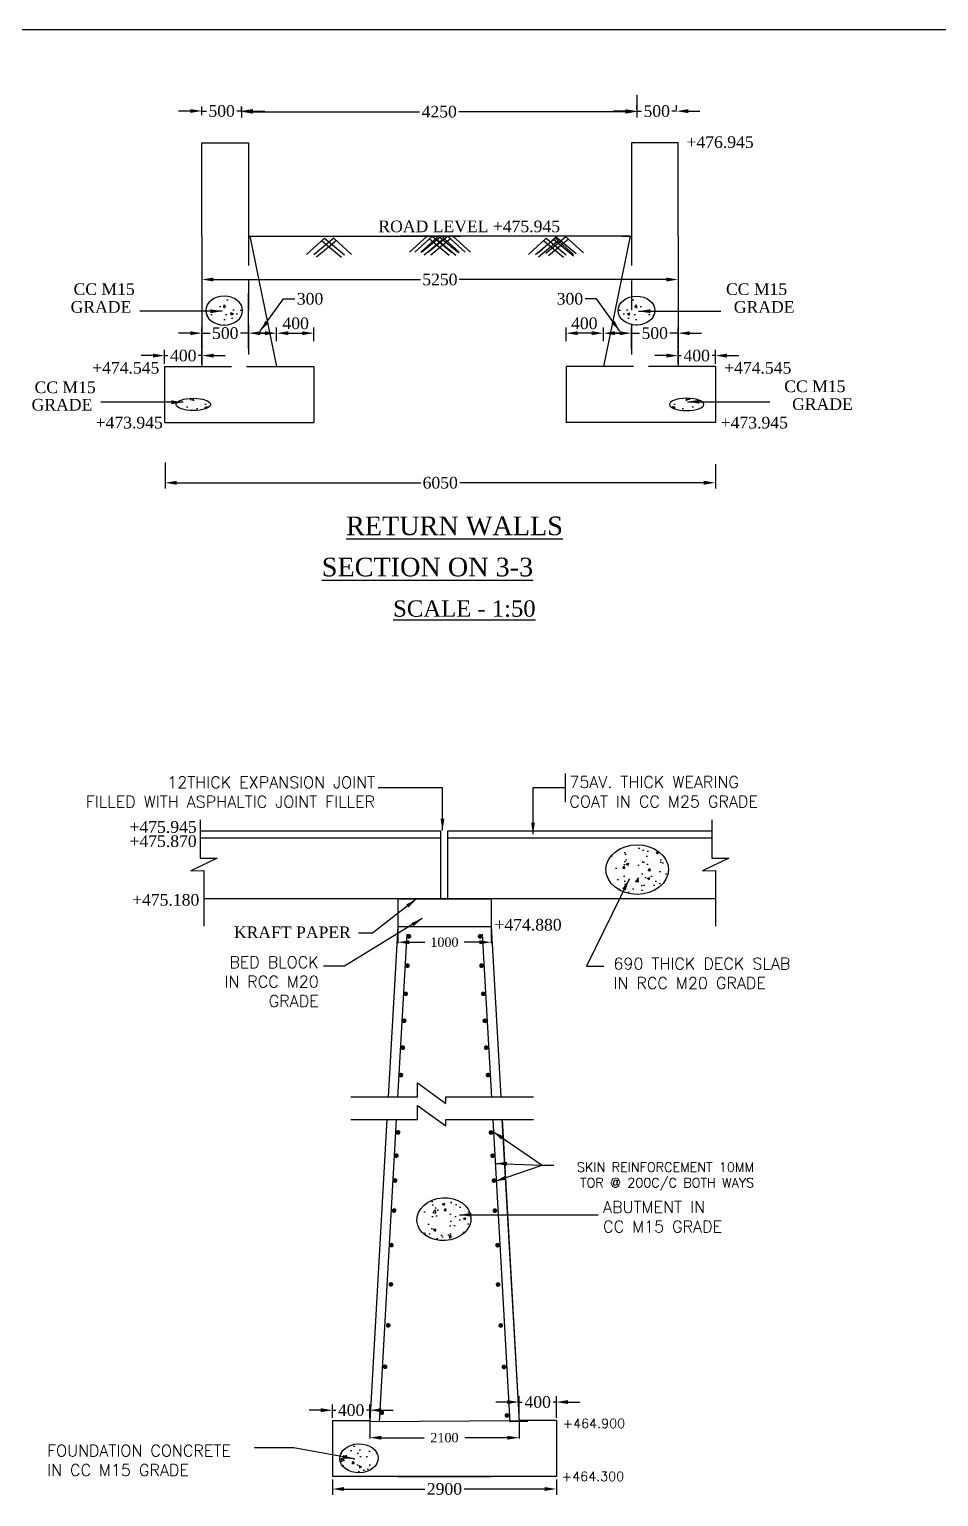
# Model space of a CAD drawing. Header units: millimetres. Extents: x -1426 to 1182, y 579 to 1915.
# Drawn here: x -925.3 to -730.4, y 854.5 to 1169 of the extents above; entities that cross this region are included whole.
import ezdxf

# ---------------------------------------------------------------- set-up
doc = ezdxf.new("R2010")
doc.units = ezdxf.units.MM
doc.linetypes.add('HIDDEN', pattern=[9.525, 6.35, -3.175])
doc.styles.add('ROMANS', font='romans')
doc.styles.get("Standard").update_dxf_attribs({"font": 'times.ttf'})
doc.styles.add('TIMES NEW ROMAN', font='times.ttf')
doc.dimstyles.new('ISO-25', dxfattribs={"dimtxt": 2.5, "dimasz": 2.5, "dimexe": 1.25, "dimexo": 0.625, "dimtad": 0, "dimtih": 1, "dimtoh": 1, "dimlfac": 100, "dimtxsty": 'TIMES NEW ROMAN', "dimcen": 2.5, "dimadec": 0, "dimazin": 0, "dimtfac": 1, "dimtmove": 0, "dimatfit": 3, "dimfxl": 1, "dimarcsym": 0})
doc.dimstyles.new('STANDARD$0', dxfattribs={"dimscale": 88.888889, "dimtxt": 0.02, "dimasz": 0.02, "dimexe": 0.1, "dimexo": 0.1, "dimgap": 0.09, "dimtad": 2, "dimtih": 1, "dimtoh": 1, "dimdec": 0, "dimzin": 1, "dimdsep": 46, "dimtxsty": 'Standard', "dimcen": 0.09, "dimadec": 0, "dimazin": 0, "dimtfac": 1, "dimtdec": 4, "dimtofl": 0, "dimtmove": 0, "dimatfit": 3, "dimfxl": 1, "dimtolj": 1, "dimtzin": 1, "dimarcsym": 0})

# ---------------------------------------------------------------- blocks, each defined once
blk = doc.blocks.new('*D21')
at = {"color": 0, "linetype": 'ByBlock', "lineweight": -2, "transparency": 16777216}
for p, q in [((-888.35, 1115.68), (-888.35, 1114.16)), ((-885.85, 1115.41), (-841.47, 1115.41)), ((-788.78, 1115.41), (-833.15, 1115.41)), ((-786.28, 1115.68), (-786.28, 1114.16))]:
    blk.add_line(p, q, dxfattribs=at)
at = {"color": 0, "linetype": 'ByBlock', "transparency": 16777216}
for points in [[(-885.85, 1115.82), (-885.85, 1114.99), (-888.35, 1115.41)], [(-788.78, 1115.82), (-788.78, 1114.99), (-786.28, 1115.41)]]:
    blk.add_solid(points, dxfattribs=at)
at = {"layer": 'Defpoints', "color": 0, "linetype": 'ByBlock', "transparency": 16777216}
for p in [(-888.35, 1116.31), (-888.35, 1115.41), (-786.28, 1116.31)]:
    blk.add_point(p, dxfattribs=at)
at = {"color": 0, "linetype": 'ByBlock', "transparency": 16777216, "insert": (-837.31, 1115.41), "char_height": 2.5, "attachment_point": 5}
blk.add_mtext('5250', dxfattribs=at)
blk = doc.blocks.new('*D22')
at = {"color": 0, "linetype": 'ByBlock', "lineweight": -2, "transparency": 16777216}
for p, q in [((-896.22, 1076.19), (-896.22, 1070.59)), ((-778.27, 1075.83), (-778.27, 1070.59)), ((-893.72, 1071.84), (-841.41, 1071.84)), ((-780.77, 1071.84), (-833.07, 1071.84))]:
    blk.add_line(p, q, dxfattribs=at)
at = {"color": 0, "linetype": 'ByBlock', "transparency": 16777216}
for points in [[(-893.72, 1072.26), (-893.72, 1071.42), (-896.22, 1071.84)], [(-780.77, 1072.26), (-780.77, 1071.42), (-778.27, 1071.84)]]:
    blk.add_solid(points, dxfattribs=at)
at = {"layer": 'Defpoints', "color": 0, "linetype": 'ByBlock', "transparency": 16777216}
for p in [(-896.22, 1076.82), (-778.27, 1076.46), (-896.22, 1071.84)]:
    blk.add_point(p, dxfattribs=at)
at = {"color": 0, "linetype": 'ByBlock', "transparency": 16777216, "insert": (-837.24, 1071.84), "char_height": 2.5, "attachment_point": 5}
blk.add_mtext('6050', dxfattribs=at)
blk = doc.blocks.new('*D23')
at = {"color": 0, "linetype": 'ByBlock', "lineweight": -2, "transparency": 16777216}
for p, q in [((-795.08, 1155.04), (-795.08, 1150.14)), ((-879.84, 1152.44), (-879.84, 1150.14)), ((-877.34, 1151.39), (-841.68, 1151.39)), ((-797.58, 1151.39), (-833.24, 1151.39))]:
    blk.add_line(p, q, dxfattribs=at)
at = {"color": 0, "linetype": 'ByBlock', "transparency": 16777216}
for points in [[(-877.34, 1151.81), (-877.34, 1150.98), (-879.84, 1151.39)], [(-797.58, 1151.81), (-797.58, 1150.98), (-795.08, 1151.39)]]:
    blk.add_solid(points, dxfattribs=at)
at = {"layer": 'Defpoints', "color": 0, "linetype": 'ByBlock', "transparency": 16777216}
for p in [(-795.08, 1155.66), (-879.84, 1153.07), (-879.84, 1151.39)]:
    blk.add_point(p, dxfattribs=at)
at = {"color": 0, "linetype": 'ByBlock', "transparency": 16777216, "insert": (-837.46, 1151.39), "char_height": 2.5, "attachment_point": 5}
blk.add_mtext('4250', dxfattribs=at)
blk = doc.blocks.new('*D24')
at = {"color": 0, "linetype": 'ByBlock', "lineweight": -2, "transparency": 16777216}
for p, q in [((-890.83, 1151.54), (-893.33, 1151.54)), ((-888.33, 1150.67), (-888.33, 1152.54)), ((-888.33, 1151.54), (-887.33, 1151.54)), ((-879.84, 1151.54), (-880.85, 1151.54)), ((-879.84, 1151.45), (-879.84, 1152.54)), ((-877.34, 1151.54), (-874.84, 1151.54))]:
    blk.add_line(p, q, dxfattribs=at)
at = {"color": 0, "linetype": 'ByBlock', "transparency": 16777216}
for points in [[(-890.83, 1151.96), (-890.83, 1151.13), (-888.33, 1151.54)], [(-877.34, 1151.96), (-877.34, 1151.13), (-879.84, 1151.54)]]:
    blk.add_solid(points, dxfattribs=at)
at = {"layer": 'Defpoints', "color": 0, "linetype": 'ByBlock', "transparency": 16777216}
for p in [(-888.33, 1151.54), (-888.33, 1150.42), (-879.84, 1151.2)]:
    blk.add_point(p, dxfattribs=at)
at = {"color": 0, "linetype": 'ByBlock', "transparency": 16777216, "insert": (-884.09, 1151.54), "char_height": 2.5, "attachment_point": 5}
blk.add_mtext('500', dxfattribs=at)
blk = doc.blocks.new('*D25')
at = {"color": 0, "linetype": 'ByBlock', "lineweight": -2, "transparency": 16777216}
for p, q in [((-797.58, 1151.51), (-800.08, 1151.51)), ((-795.08, 1151.97), (-795.08, 1152.76)), ((-795.08, 1151.51), (-794.08, 1151.51)), ((-786.59, 1151.51), (-787.6, 1151.51)), ((-786.59, 1151.8), (-786.59, 1152.76)), ((-784.09, 1151.51), (-781.59, 1151.51))]:
    blk.add_line(p, q, dxfattribs=at)
at = {"color": 0, "linetype": 'ByBlock', "transparency": 16777216}
for points in [[(-797.58, 1151.93), (-797.58, 1151.09), (-795.08, 1151.51)], [(-784.09, 1151.93), (-784.09, 1151.09), (-786.59, 1151.51)]]:
    blk.add_solid(points, dxfattribs=at)
at = {"layer": 'Defpoints', "color": 0, "linetype": 'ByBlock', "transparency": 16777216}
for p in [(-795.08, 1151.51), (-795.08, 1151.34), (-786.59, 1151.17)]:
    blk.add_point(p, dxfattribs=at)
at = {"color": 0, "linetype": 'ByBlock', "transparency": 16777216, "insert": (-790.84, 1151.51), "char_height": 2.5, "attachment_point": 5}
blk.add_mtext('500', dxfattribs=at)
blk = doc.blocks.new('*D58')
at = {"color": 0, "lineweight": -2, "transparency": 16777216}
for p, q in [((-888.31, 1100.64), (-888.31, 1105.16)), ((-878.31, 1100.64), (-878.31, 1105.16)), ((-890.81, 1103.91), (-893.31, 1103.91)), ((-888.31, 1103.91), (-886.55, 1103.91)), ((-878.31, 1103.91), (-880.07, 1103.91)), ((-875.81, 1103.91), (-873.31, 1103.91))]:
    blk.add_line(p, q, dxfattribs=at)
at = {"color": 0, "transparency": 16777216}
for points in [[(-890.81, 1104.32), (-890.81, 1103.49), (-888.31, 1103.91)], [(-875.81, 1104.32), (-875.81, 1103.49), (-878.31, 1103.91)]]:
    blk.add_solid(points, dxfattribs=at)
at = {"layer": 'Defpoints', "color": 0, "transparency": 16777216}
for p in [(-878.31, 1103.91), (-888.31, 1100.01), (-878.31, 1100.01)]:
    blk.add_point(p, dxfattribs=at)
at = {"color": 0, "transparency": 16777216, "insert": (-883.31, 1103.91), "char_height": 2.5, "attachment_point": 5}
blk.add_mtext('500', dxfattribs=at)
blk = doc.blocks.new('*D61')
at = {"color": 0, "lineweight": -2, "transparency": 16777216}
for p, q in [((-898.81, 1099.1), (-901.31, 1099.1)), ((-896.31, 1097.37), (-896.31, 1100.35)), ((-896.31, 1099.1), (-895.61, 1099.1)), ((-888.31, 1099.1), (-889.02, 1099.1)), ((-888.31, 1097.37), (-888.31, 1100.35)), ((-885.81, 1099.1), (-883.31, 1099.1))]:
    blk.add_line(p, q, dxfattribs=at)
at = {"color": 0, "transparency": 16777216}
for points in [[(-898.81, 1099.52), (-898.81, 1098.68), (-896.31, 1099.1)], [(-885.81, 1099.52), (-885.81, 1098.68), (-888.31, 1099.1)]]:
    blk.add_solid(points, dxfattribs=at)
at = {"layer": 'Defpoints', "color": 0, "transparency": 16777216}
for p in [(-888.31, 1099.1), (-896.31, 1096.74), (-888.31, 1096.74)]:
    blk.add_point(p, dxfattribs=at)
at = {"color": 0, "transparency": 16777216, "insert": (-892.31, 1099.1), "char_height": 2.5, "attachment_point": 5}
blk.add_mtext('400', dxfattribs=at)
blk = doc.blocks.new('*D63')
at = {"color": 0, "lineweight": -2, "transparency": 16777216}
for p, q in [((-796.27, 1100.64), (-796.27, 1105.16)), ((-786.27, 1100.64), (-786.27, 1105.16)), ((-798.77, 1103.91), (-801.27, 1103.91)), ((-796.27, 1103.91), (-794.51, 1103.91)), ((-786.27, 1103.91), (-788.03, 1103.91)), ((-783.77, 1103.91), (-781.27, 1103.91))]:
    blk.add_line(p, q, dxfattribs=at)
at = {"color": 0, "transparency": 16777216}
for points in [[(-798.77, 1104.32), (-798.77, 1103.49), (-796.27, 1103.91)], [(-783.77, 1104.32), (-783.77, 1103.49), (-786.27, 1103.91)]]:
    blk.add_solid(points, dxfattribs=at)
at = {"layer": 'Defpoints', "color": 0, "transparency": 16777216}
for p in [(-796.27, 1103.91), (-796.27, 1100.01), (-786.27, 1100.01)]:
    blk.add_point(p, dxfattribs=at)
at = {"color": 0, "transparency": 16777216, "insert": (-791.27, 1103.91), "char_height": 2.5, "attachment_point": 5}
blk.add_mtext('500', dxfattribs=at)
blk = doc.blocks.new('*D62')
at = {"color": 0, "lineweight": -2, "transparency": 16777216}
for p, q in [((-788.77, 1099.1), (-791.27, 1099.1)), ((-786.27, 1097.37), (-786.27, 1100.35)), ((-786.27, 1099.1), (-785.57, 1099.1)), ((-778.27, 1099.1), (-778.97, 1099.1)), ((-778.27, 1097.37), (-778.27, 1100.35)), ((-775.77, 1099.1), (-773.27, 1099.1))]:
    blk.add_line(p, q, dxfattribs=at)
at = {"color": 0, "transparency": 16777216}
for points in [[(-788.77, 1099.52), (-788.77, 1098.68), (-786.27, 1099.1)], [(-775.77, 1099.52), (-775.77, 1098.68), (-778.27, 1099.1)]]:
    blk.add_solid(points, dxfattribs=at)
at = {"layer": 'Defpoints', "color": 0, "transparency": 16777216}
for p in [(-786.27, 1099.1), (-786.27, 1096.74), (-778.27, 1096.74)]:
    blk.add_point(p, dxfattribs=at)
at = {"color": 0, "transparency": 16777216, "insert": (-782.27, 1099.1), "char_height": 2.5, "attachment_point": 5}
blk.add_mtext('400', dxfattribs=at)
blk = doc.blocks.new('*D87')
at = {"color": 0, "lineweight": -2, "transparency": 16777216}
for p, q in [((-872.31, 1102.17), (-872.31, 1105.16)), ((-864.31, 1102.17), (-864.31, 1105.16)), ((-869.81, 1103.91), (-866.81, 1103.91))]:
    blk.add_line(p, q, dxfattribs=at)
at = {"color": 0, "transparency": 16777216}
for points in [[(-869.81, 1104.32), (-869.81, 1103.49), (-872.31, 1103.91)], [(-866.81, 1104.32), (-866.81, 1103.49), (-864.31, 1103.91)]]:
    blk.add_solid(points, dxfattribs=at)
at = {"layer": 'Defpoints', "color": 0, "transparency": 16777216}
for p in [(-872.31, 1101.55), (-864.31, 1103.91), (-864.31, 1101.55)]:
    blk.add_point(p, dxfattribs=at)
at = {"color": 0, "transparency": 16777216, "insert": (-868.22, 1106.01), "char_height": 2.5, "attachment_point": 5}
blk.add_mtext('400', dxfattribs=at)
blk = doc.blocks.new('*D133')
at = {"color": 0, "lineweight": -2, "transparency": 16777216}
for p, q in [((-810.27, 1102.17), (-810.27, 1105.16)), ((-802.27, 1102.17), (-802.27, 1105.16)), ((-804.77, 1103.91), (-807.77, 1103.91))]:
    blk.add_line(p, q, dxfattribs=at)
at = {"color": 0, "transparency": 16777216}
for points in [[(-807.77, 1104.32), (-807.77, 1103.49), (-810.27, 1103.91)], [(-804.77, 1104.32), (-804.77, 1103.49), (-802.27, 1103.91)]]:
    blk.add_solid(points, dxfattribs=at)
at = {"layer": 'Defpoints', "color": 0, "transparency": 16777216}
for p in [(-810.27, 1103.91), (-810.27, 1101.55), (-802.27, 1101.55)]:
    blk.add_point(p, dxfattribs=at)
at = {"color": 0, "transparency": 16777216, "insert": (-806.36, 1106.01), "char_height": 2.5, "attachment_point": 5}
blk.add_mtext('400', dxfattribs=at)
blk = doc.blocks.new('*D134')
at = {"color": 0, "lineweight": -2, "transparency": 16777216}
for p, q in [((-846.34, 982.46), (-846.34, 973.15)), ((-826.34, 982.46), (-826.34, 973.15)), ((-843.84, 973.33), (-840.57, 973.33)), ((-828.84, 973.33), (-832.11, 973.33))]:
    blk.add_line(p, q, dxfattribs=at)
at = {"color": 0, "transparency": 16777216}
for points in [[(-843.84, 973.75), (-843.84, 972.91), (-846.34, 973.33)], [(-828.84, 973.75), (-828.84, 972.91), (-826.34, 973.33)]]:
    blk.add_solid(points, dxfattribs=at)
at = {"layer": 'Defpoints', "color": 0, "transparency": 16777216}
for p in [(-846.34, 982.64), (-826.34, 982.64), (-826.34, 973.33)]:
    blk.add_point(p, dxfattribs=at)
at = {"color": 0, "transparency": 16777216, "insert": (-836.34, 973.33), "char_height": 2, "attachment_point": 5}
blk.add_mtext('\\A1;1000', dxfattribs=at)
blk = doc.blocks.new('*D135')
at = {"color": 0, "lineweight": -2, "transparency": 16777216}
for p, q in [((-852.34, 870.59), (-852.34, 866.93)), ((-820.34, 870.59), (-820.34, 866.93)), ((-849.84, 867.11), (-840.71, 867.11)), ((-822.84, 867.11), (-831.97, 867.11))]:
    blk.add_line(p, q, dxfattribs=at)
at = {"color": 0, "transparency": 16777216}
for points in [[(-849.84, 867.52), (-849.84, 866.69), (-852.34, 867.11)], [(-822.84, 867.52), (-822.84, 866.69), (-820.34, 867.11)]]:
    blk.add_solid(points, dxfattribs=at)
at = {"layer": 'Defpoints', "color": 0, "transparency": 16777216}
for p in [(-852.34, 870.77), (-820.34, 870.77), (-820.34, 867.11)]:
    blk.add_point(p, dxfattribs=at)
at = {"color": 0, "transparency": 16777216, "insert": (-836.34, 867.11), "char_height": 2, "attachment_point": 5}
blk.add_mtext('\\A1;2100', dxfattribs=at)
blk = doc.blocks.new('*D136')
at = {"color": 0, "lineweight": -2, "transparency": 16777216}
for p, q in [((-860.34, 858.15), (-860.34, 854.86)), ((-857.84, 856.11), (-840.55, 856.11)), ((-814.84, 856.11), (-832.13, 856.11)), ((-812.34, 858.15), (-812.34, 854.86))]:
    blk.add_line(p, q, dxfattribs=at)
at = {"color": 0, "transparency": 16777216}
for points in [[(-857.84, 856.53), (-857.84, 855.7), (-860.34, 856.11)], [(-814.84, 856.53), (-814.84, 855.7), (-812.34, 856.11)]]:
    blk.add_solid(points, dxfattribs=at)
at = {"layer": 'Defpoints', "color": 0, "transparency": 16777216}
for p in [(-860.34, 858.77), (-812.34, 858.77), (-812.34, 856.11)]:
    blk.add_point(p, dxfattribs=at)
at = {"color": 0, "transparency": 16777216, "insert": (-836.34, 856.11), "char_height": 2.5, "attachment_point": 5}
blk.add_mtext('2900', dxfattribs=at)
blk = doc.blocks.new('*D164')
at = {"color": 0, "lineweight": -2, "transparency": 16777216}
for p, q in [((-822.85, 874.75), (-825.35, 874.75)), ((-820.35, 871.4), (-820.35, 876)), ((-820.35, 874.75), (-819.65, 874.75)), ((-812.34, 874.75), (-813.05, 874.75)), ((-812.34, 871.4), (-812.34, 876)), ((-809.84, 874.75), (-807.34, 874.75))]:
    blk.add_line(p, q, dxfattribs=at)
at = {"color": 0, "transparency": 16777216}
for points in [[(-822.85, 875.17), (-822.85, 874.33), (-820.35, 874.75)], [(-809.84, 875.17), (-809.84, 874.33), (-812.34, 874.75)]]:
    blk.add_solid(points, dxfattribs=at)
at = {"layer": 'Defpoints', "color": 0, "transparency": 16777216}
for p in [(-812.34, 874.75), (-820.35, 870.77), (-812.34, 870.77)]:
    blk.add_point(p, dxfattribs=at)
at = {"color": 0, "transparency": 16777216, "insert": (-816.35, 874.75), "char_height": 2.5, "attachment_point": 5, "style": 'TIMES NEW ROMAN'}
blk.add_mtext('400', dxfattribs=at)
blk = doc.blocks.new('*D165')
at = {"color": 0, "lineweight": -2, "transparency": 16777216}
for p, q in [((-862.84, 873.01), (-865.34, 873.01)), ((-860.34, 871.4), (-860.34, 874.26)), ((-860.34, 873.01), (-859.64, 873.01)), ((-852.34, 873.01), (-853.04, 873.01)), ((-852.34, 871.4), (-852.34, 874.26)), ((-849.84, 873.01), (-847.34, 873.01))]:
    blk.add_line(p, q, dxfattribs=at)
at = {"color": 0, "transparency": 16777216}
for points in [[(-862.84, 873.42), (-862.84, 872.59), (-860.34, 873.01)], [(-849.84, 873.42), (-849.84, 872.59), (-852.34, 873.01)]]:
    blk.add_solid(points, dxfattribs=at)
at = {"layer": 'Defpoints', "color": 0, "transparency": 16777216}
for p in [(-860.34, 873.01), (-860.34, 870.77), (-852.34, 870.77)]:
    blk.add_point(p, dxfattribs=at)
at = {"color": 0, "transparency": 16777216, "insert": (-856.34, 873.01), "char_height": 2.5, "attachment_point": 5, "style": 'TIMES NEW ROMAN'}
blk.add_mtext('400', dxfattribs=at)

msp = doc.modelspace()

# ---------------------------------------------------------------- hatches: boundary and pattern name
h = msp.add_hatch()
h.set_pattern_fill('AR-CONC', color=256, scale=0.03, style=0)
h.set_pattern_definition([(130, (174.32, 1303.6027), (-5.46554, -0.478173), [0.5715, -6.2865]), (185, (174.32, 1303.603), (1.057285, 5.7317), [0.4572, -5.0292]), (79.549, (173.8647, 1303.563), (-4.408275, 5.2535), [0.4857, -5.3427]), (133.8158, (174.32, 1305.127), (-8.13237, -1.26127), [0.85725, -9.42975]), (83.3644, (173.6424, 1305.022), (-7.122127, 7.422767), [0.72855, -8.01405]), (188.816, (174.32, 1305.127), (-7.12214, 7.422754), [0.6858, -7.5438]), (159, (173.558, 1304.7457), (-4.548446, -3.067966), [0.5715, -6.2865]), (214, (173.558, 1304.746), (-1.85406, 5.52564), [0.4572, -5.0292]), (108.5486, (173.179, 1304.49), (-6.402495, 2.457686), [0.4857, -5.3427]), (142.5, (174.3201, 1303.6027), (-0.092658, 2.536651), [0, -4.96824, 0, -5.1054, 0, -5.04825]), (172.5, (174.32, 1303.6027), (-2.00459, 3.005417), [0, -2.91084, 0, -4.85394, 0, -1.92405]), (212.5, (176.0194, 1303.6027), (-4.067718, -0.1718623), [0, -1.905, 0, -5.9436, 0, -7.8867]), (222.5, (176.7814, 1303.6027), (-4.443875, 0.762795), [0, -2.4765, 0, -3.94716, 0, -5.6007])])
edge = h.paths.add_edge_path()
edge.add_ellipse((-883.54985, 1108.74821), major_axis=(3.94376, 0), ratio=0.784812663, start_angle=0, end_angle=360, ccw=False)
h = msp.add_hatch()
h.set_pattern_fill('AR-CONC', color=256, scale=0.03, style=0)
h.set_pattern_definition([(50, (-1853.0343, 1303.6027), (5.46554, -0.478173), [0.5715, -6.2865]), (355, (-1853.0343, 1303.603), (-1.057285, 5.7317), [0.4572, -5.0292]), (100.451, (-1852.579, 1303.563), (4.408275, 5.2535), [0.4857, -5.3427]), (46.1842, (-1853.034, 1305.127), (8.13237, -1.26127), [0.85725, -9.42975]), (96.6356, (-1852.357, 1305.022), (7.122127, 7.422767), [0.72855, -8.01405]), (351.184, (-1853.034, 1305.127), (7.12214, 7.422754), [0.6858, -7.5438]), (21, (-1852.2723, 1304.7457), (4.548446, -3.067966), [0.5715, -6.2865]), (326, (-1852.2723, 1304.746), (1.85406, 5.52564), [0.4572, -5.0292]), (71.4514, (-1851.8933, 1304.49), (6.402495, 2.457686), [0.4857, -5.3427]), (37.5, (-1853.0343, 1303.6027), (0.092658, 2.536651), [0, -4.96824, 0, -5.1054, 0, -5.04825]), (7.5, (-1853.0343, 1303.6027), (2.00459, 3.005417), [0, -2.91084, 0, -4.85394, 0, -1.92405]), (327.5, (-1854.7336, 1303.6027), (4.067718, -0.1718623), [0, -1.905, 0, -5.9436, 0, -7.8867]), (317.5, (-1855.4956, 1303.6027), (4.443875, 0.762795), [0, -2.4765, 0, -3.94716, 0, -5.6007])])
edge = h.paths.add_edge_path()
edge.add_ellipse((-795.16435, 1108.74821), major_axis=(-3.94376, 0), ratio=0.784812663, start_angle=0, end_angle=360)
h = msp.add_hatch()
h.set_pattern_fill('AR-CONC', color=256, scale=0.03, style=0)
h.set_pattern_definition([(50, (-1947.98, 1320.366), (5.46554, -0.478173), [0.5715, -6.2865]), (355, (-1947.98, 1320.366), (-1.057285, 5.7317), [0.4572, -5.0292]), (100.451, (-1947.5246, 1320.326), (4.408275, 5.2535), [0.4857, -5.3427]), (46.1842, (-1947.98, 1321.89), (8.13237, -1.26127), [0.85725, -9.42975]), (96.6356, (-1947.302, 1321.785), (7.122127, 7.422767), [0.72855, -8.01405]), (351.184, (-1947.98, 1321.89), (7.12214, 7.422754), [0.6858, -7.5438]), (21, (-1947.218, 1321.509), (4.548446, -3.067966), [0.5715, -6.2865]), (326, (-1947.218, 1321.509), (1.85406, 5.52564), [0.4572, -5.0292]), (71.4514, (-1946.839, 1321.2533), (6.402495, 2.457686), [0.4857, -5.3427]), (37.5, (-1947.98, 1320.366), (0.092658, 2.536651), [0, -4.96824, 0, -5.1054, 0, -5.04825]), (7.5, (-1947.98, 1320.366), (2.00459, 3.005417), [0, -2.91084, 0, -4.85394, 0, -1.92405]), (327.5, (-1949.6793, 1320.366), (4.067718, -0.1718623), [0, -1.905, 0, -5.9436, 0, -7.8867]), (317.5, (-1950.4413, 1320.366), (4.443875, 0.762795), [0, -2.4765, 0, -3.94716, 0, -5.6007])])
edge = h.paths.add_edge_path()
edge.add_ellipse((-890.15646, 1088.63291), major_axis=(-3.68465, 0), ratio=0.36, start_angle=0, end_angle=360)
h = msp.add_hatch()
h.set_pattern_fill('AR-CONC', color=256, scale=0.03, style=0)
h.set_pattern_definition([(130, (273.399, 1320.366), (-5.46554, -0.478173), [0.5715, -6.2865]), (185, (273.399, 1320.366), (1.057285, 5.7317), [0.4572, -5.0292]), (79.549, (272.9433, 1320.326), (-4.408275, 5.2535), [0.4857, -5.3427]), (133.8158, (273.399, 1321.89), (-8.13237, -1.26127), [0.85725, -9.42975]), (83.3644, (272.721, 1321.785), (-7.122127, 7.422767), [0.72855, -8.01405]), (188.816, (273.399, 1321.89), (-7.12214, 7.422754), [0.6858, -7.5438]), (159, (272.637, 1321.509), (-4.548446, -3.067966), [0.5715, -6.2865]), (214, (272.637, 1321.509), (-1.85406, 5.52564), [0.4572, -5.0292]), (108.5486, (272.258, 1321.2533), (-6.402495, 2.457686), [0.4857, -5.3427]), (142.5, (273.3988, 1320.366), (-0.092658, 2.536651), [0, -4.96824, 0, -5.1054, 0, -5.04825]), (172.5, (273.3988, 1320.366), (-2.00459, 3.005417), [0, -2.91084, 0, -4.85394, 0, -1.92405]), (212.5, (275.098, 1320.366), (-4.067718, -0.1718623), [0, -1.905, 0, -5.9436, 0, -7.8867]), (222.5, (275.86, 1320.366), (-4.443875, 0.762795), [0, -2.4765, 0, -3.94716, 0, -5.6007])])
edge = h.paths.add_edge_path()
edge.add_ellipse((-784.4248, 1088.63291), major_axis=(3.68465, 0), ratio=0.36, start_angle=0, end_angle=360, ccw=False)
h = msp.add_hatch()
h.set_pattern_fill('AR-CONC', color=256, scale=0.03, style=0)
h.set_pattern_definition([(50, (-2216.7105, 983.5825), (5.46554, -0.478173), [0.5715, -6.2865]), (355, (-2216.7105, 983.5825), (-1.057285, 5.7317), [0.4572, -5.0292]), (100.451, (-2216.255, 983.5427), (4.408275, 5.2535), [0.4857, -5.3427]), (46.1842, (-2216.7105, 985.1065), (8.13237, -1.26127), [0.85725, -9.42975]), (96.6356, (-2216.033, 985.0014), (7.122127, 7.422767), [0.72855, -8.01405]), (351.184, (-2216.7105, 985.1065), (7.12214, 7.422754), [0.6858, -7.5438]), (21, (-2215.9485, 984.7255), (4.548446, -3.067966), [0.5715, -6.2865]), (326, (-2215.9485, 984.7255), (1.85406, 5.52564), [0.4572, -5.0292]), (71.4514, (-2215.5695, 984.47), (6.402495, 2.457686), [0.4857, -5.3427]), (37.5, (-2216.7105, 983.5825), (0.092658, 2.5366512), [0, -4.96824, 0, -5.1054, 0, -5.04825]), (7.5, (-2216.7105, 983.5825), (2.00459, 3.005417), [0, -2.91084, 0, -4.85394, 0, -1.92405]), (327.5, (-2218.4098, 983.5825), (4.067718, -0.1718623), [0, -1.905, 0, -5.9436, 0, -7.8867]), (317.5, (-2219.1718, 983.5825), (4.443875, 0.762795), [0, -2.4765, 0, -3.94716, 0, -5.6007])])
edge = h.paths.add_edge_path()
edge.add_ellipse((-795.03102, 988.90168), major_axis=(6.68494, 0), ratio=0.797919187, start_angle=0, end_angle=360)
h = msp.add_hatch()
h.set_pattern_fill('AR-CONC', color=256, scale=0.03, style=0)
h.set_pattern_definition([(50, (-2444.173, 915.5197), (5.46554, -0.478173), [0.5715, -6.2865]), (355, (-2444.173, 915.52), (-1.057285, 5.7317), [0.4572, -5.0292]), (100.451, (-2443.718, 915.48), (4.408275, 5.2535), [0.4857, -5.3427]), (46.1842, (-2444.173, 917.044), (8.13237, -1.26127), [0.85725, -9.42975]), (96.6356, (-2443.4955, 916.939), (7.122127, 7.422767), [0.72855, -8.01405]), (351.184, (-2444.173, 917.044), (7.12214, 7.422754), [0.6858, -7.5438]), (21, (-2443.411, 916.6627), (4.548446, -3.067966), [0.5715, -6.2865]), (326, (-2443.411, 916.663), (1.85406, 5.525639), [0.4572, -5.0292]), (71.4514, (-2443.032, 916.407), (6.402495, 2.457686), [0.4857, -5.3427]), (37.5, (-2444.1732, 915.5197), (0.092658, 2.5366512), [0, -4.96824, 0, -5.1054, 0, -5.04825]), (7.5, (-2444.1732, 915.5197), (2.00459, 3.0054172), [0, -2.91084, 0, -4.85394, 0, -1.92405]), (327.5, (-2445.8725, 915.5197), (4.0677179, -0.1718623), [0, -1.905, 0, -5.9436, 0, -7.8867]), (317.5, (-2446.6345, 915.5197), (4.4438754, 0.762795), [0, -2.4765, 0, -3.94716, 0, -5.6007])])
edge = h.paths.add_edge_path()
edge.add_ellipse((-836.45343, 913.95131), major_axis=(-5.79672, -0.38672), ratio=0.790133448, start_angle=0, end_angle=360)
h = msp.add_hatch()
h.set_pattern_fill('AR-CONC', color=256, scale=0.03, angle=-77.4838966, style=0)
h.set_pattern_definition([(332.5161, (-1136.7335, 2269.306), (0.71765, -5.439279), [0.5715, -6.2865]), (277.5161, (-1136.7335, 2269.306), (5.366358, 2.274298), [0.4572, -5.0292]), (22.9671, (-1136.6737, 2268.8527), (6.083987, -3.165006), [0.4857, -5.3427]), (328.7003, (-1135.246, 2269.636), (0.531103, -8.21244), [0.85725, -9.42975]), (19.1517, (-1135.2014, 2268.952), (8.78983, -5.344253), [0.72855, -8.01405]), (273.7001, (-1135.246, 2269.636), (8.78982, -5.344267), [0.6858, -7.5438]), (303.5161, (-1135.4525, 2268.81), (-2.009344, -5.105224), [0.5715, -6.2865]), (248.5161, (-1135.4525, 2268.81), (5.796124, -0.612516), [0.4572, -5.0292]), (353.9675, (-1135.62, 2268.3844), (3.78679, -5.717725), [0.4857, -5.3427]), (320.0161, (-1136.7335, 2269.306), (2.4964483, 0.4592717), [0, -4.96824, 0, -5.1054, 0, -5.04825]), (290.0161, (-1136.7335, 2269.306), (3.3684166, -1.305635), [0, -2.91084, 0, -4.85394, 0, -1.92405]), (250.0161, (-1137.1017, 2270.9649), (0.7137534, -4.008294), [0, -1.905, 0, -5.9436, 0, -7.8867]), (240.0161, (-1137.267, 2271.7088), (1.707717, -4.172959), [0, -2.4765, 0, -3.94716, 0, -5.6007])])
edge = h.paths.add_edge_path()
edge.add_ellipse((-854.63722, 862.6763), major_axis=(4.11224, 0.08713), ratio=0.754634413, start_angle=0, end_angle=360)

# ---------------------------------------------------------------- linework, layer by layer
for p, q in [((-1425.53329, 1169.04721), (-535.53329, 1169.04721)), ((-888.31406, 1124.74099), (-888.31406, 1144.74099)), ((-888.31406, 1144.74099), (-878.31406, 1144.74099)), ((-878.31406, 1144.74099), (-878.31406, 1124.74099)), ((-786.26719, 1144.74099), (-796.26719, 1144.74099)), ((-796.26719, 1144.74099), (-796.26719, 1124.74099)), ((-786.26719, 1124.74099), (-786.26719, 1144.74099)), ((-888.31406, 1124.74099), (-888.31406, 1096.74099)), ((-879.81406, 1124.74099), (-879.81406, 1124.74099)), ((-878.31406, 1124.74099), (-832.83171, 1124.74099)), ((-878.06406, 1124.74099), (-872.31406, 1096.74099)), ((-865.87444, 1120.79988), (-862.05709, 1124.30913)), ((-862.05709, 1124.30913), (-865.87444, 1120.79988)), ((-860.06237, 1124.26035), (-864.33833, 1120.71671)), ((-859.47154, 1123.75456), (-863.7475, 1120.21092)), ((-862.66035, 1123.75456), (-858.3844, 1120.21092)), ((-862.06952, 1124.26035), (-857.79356, 1120.71671)), ((-860.0748, 1124.30913), (-856.25745, 1120.79988)), ((-796.51719, 1124.74099), (-845.79641, 1124.74099)), ((-839.98279, 1124.76297), (-843.80014, 1121.25371)), ((-842.67169, 1121.25371), (-838.85434, 1124.76297)), ((-796.51719, 1124.74099), (-841.74955, 1124.74099)), ((-837.57121, 1124.76297), (-841.38856, 1121.25371)), ((-836.99762, 1124.71418), (-841.27358, 1121.17054)), ((-836.40678, 1124.20839), (-840.68274, 1120.66475)), ((-835.57649, 1124.71418), (-839.85245, 1121.17054)), ((-839.5956, 1124.20839), (-835.31964, 1120.66475)), ((-834.98565, 1124.20839), (-839.26161, 1120.66475)), ((-839.00476, 1124.71418), (-834.7288, 1121.17054)), ((-838.17447, 1124.20839), (-833.89851, 1120.66475)), ((-837.58363, 1124.71418), (-833.30768, 1121.17054)), ((-837.01005, 1124.76297), (-833.1927, 1121.25371)), ((-831.90957, 1121.25371), (-835.72692, 1124.76297)), ((-834.59847, 1124.76297), (-830.78112, 1121.25371)), ((-814.50645, 1124.30913), (-818.3238, 1120.79988)), ((-812.51174, 1124.26035), (-816.7877, 1120.71671)), ((-811.9209, 1123.75456), (-816.19686, 1120.21092)), ((-816.166, 1121.10464), (-812.34865, 1124.6139)), ((-812.34865, 1124.6139), (-816.166, 1121.10464)), ((-815.10972, 1123.75456), (-810.83376, 1120.21092)), ((-810.35393, 1124.56511), (-814.62989, 1121.02147)), ((-814.51888, 1124.26035), (-810.24292, 1120.71671)), ((-809.7631, 1124.05932), (-814.03906, 1120.51568)), ((-812.95191, 1124.05932), (-808.67596, 1120.51568)), ((-812.52417, 1124.30913), (-808.70682, 1120.79988)), ((-808.70682, 1120.79988), (-812.52417, 1124.30913)), ((-812.36108, 1124.56511), (-808.08512, 1121.02147)), ((-810.36636, 1124.6139), (-806.54901, 1121.10464)), ((-796.51719, 1124.74099), (-802.26719, 1096.74099)), ((-798.26719, 1124.74099), (-796.51719, 1124.74099)), ((-796.51719, 1124.74099), (-796.51719, 1124.74099)), ((-786.26719, 1124.74099), (-786.26719, 1096.74099)), ((-878.31406, 1104.53035), (-878.31406, 1112.51459)), ((-874.81406, 1103.90535), (-877.31406, 1103.90535)), ((-799.76719, 1103.90535), (-797.26719, 1103.90535)), ((-896.31406, 1096.74099), (-896.31406, 1084.74099)), ((-896.31406, 1096.74099), (-888.31406, 1096.74099)), ((-872.31406, 1096.74099), (-864.31406, 1096.74099)), ((-864.31406, 1096.74099), (-864.31406, 1084.74099)), ((-810.26719, 1096.74099), (-810.26719, 1084.74099)), ((-802.26719, 1096.74099), (-810.26719, 1096.74099)), ((-778.26719, 1096.74099), (-786.26719, 1096.74099)), ((-778.26719, 1096.74099), (-778.26719, 1084.74099)), ((-896.31406, 1084.74099), (-864.31406, 1084.74099)), ((-778.26719, 1084.74099), (-810.26719, 1084.74099)), ((-810.46762, 1009.53381), (-810.46762, 1003.36886)), ((-888.67466, 999.55796), (-888.67466, 991.35135)), ((-779.00887, 999.55796), (-779.00887, 991.35135)), ((-888.67466, 997.20352), (-837.09097, 997.20352)), ((-888.67466, 995.70352), (-837.09097, 995.70352)), ((-837.09097, 982.68313), (-837.09097, 997.20352)), ((-835.59097, 982.68313), (-835.59097, 997.20352)), ((-835.59097, 997.20352), (-779.00887, 997.20352)), ((-835.59097, 995.70352), (-779.00887, 995.70352)), ((-885.02474, 991.35135), (-890.72774, 988.61581)), ((-888.67466, 991.35135), (-885.02474, 991.35135)), ((-775.35895, 991.35135), (-781.06195, 988.61581)), ((-779.00887, 991.35135), (-775.35895, 991.35135)), ((-890.72774, 988.61581), (-887.87624, 988.71296)), ((-887.87624, 988.71296), (-887.87624, 976.76182)), ((-781.06195, 988.61581), (-778.21045, 988.71296)), ((-778.21045, 988.71296), (-778.21045, 976.76182)), ((-887.87624, 982.68313), (-778.21045, 982.68313)), ((-846.35622, 976.70586), (-848.41678, 940.17102)), ((-846.35622, 976.70586), (-826.35622, 976.70586)), ((-846.34097, 976.68313), (-826.34097, 976.68313)), ((-826.35622, 976.70586), (-824.28516, 940.17102)), ((-844.39748, 975.09127), (-846.38473, 940.0351)), ((-828.25394, 975.09127), (-826.2667, 940.0351)), ((-842.1133, 940.17102), (-842.1133, 943.17102)), ((-842.1133, 943.17102), (-836.03554, 938.75017)), ((-856.42747, 940.17102), (-842.1133, 940.17102)), ((-842.1133, 935.35878), (-842.1133, 938.35878)), ((-842.1133, 938.35878), (-836.03554, 933.93792)), ((-836.03554, 938.75017), (-836.03554, 940.17102)), ((-836.03554, 940.17102), (-817.23789, 940.17102)), ((-856.42747, 935.35878), (-842.1133, 935.35878)), ((-848.68819, 935.35878), (-852.34097, 870.59313)), ((-848.65432, 935.33604), (-852.32571, 870.5704)), ((-846.65752, 935.22285), (-850.32892, 870.4572)), ((-836.03554, 933.93792), (-836.03554, 935.35878)), ((-836.03554, 935.35878), (-817.23789, 935.35878)), ((-825.9939, 935.22285), (-822.32251, 870.4572)), ((-824.01236, 935.35878), (-820.34097, 870.59313)), ((-823.99711, 935.33604), (-820.32571, 870.5704)), ((-860.34097, 870.77313), (-852.34097, 870.77313)), ((-860.34097, 870.77313), (-860.34097, 858.77313)), ((-852.34097, 870.59313), (-820.34097, 870.77313)), ((-822.33789, 870.66227), (-818.46242, 870.66227)), ((-812.34097, 870.77313), (-820.34097, 870.77313)), ((-812.34097, 870.77313), (-812.34097, 858.77313)), ((-812.34097, 858.77313), (-860.34097, 858.77313)), ((-846.35622, 858.77313), (-826.35622, 858.77313))]:
    msp.add_line(p, q)
at = {"linetype": 'HIDDEN'}
for p, q in [((-878.31406, 1124.74099), (-878.31406, 1096.74099)), ((-796.26719, 1124.74099), (-796.26719, 1096.74099)), ((-888.31406, 1096.74099), (-872.31406, 1096.74099)), ((-786.26719, 1096.74099), (-802.26719, 1096.74099))]:
    msp.add_line(p, q, dxfattribs=at)
at = {"const_width": 0.3}
msp.add_lwpolyline([(-846.34097, 982.64069), (-826.34097, 982.64069)], dxfattribs=at)
at = {"const_width": 0.5}
for points in [[(-843.69485, 974.58144, -1), (-844.19485, 974.58144, -1)], [(-828.95657, 974.58144, 1), (-828.45657, 974.58144, 1)], [(-844.01236, 968.31567, -1), (-844.51236, 968.31567, -1)], [(-828.63906, 968.31567, 1), (-828.13906, 968.31567, 1)], [(-844.39866, 962.27193, -1), (-844.89866, 962.27193, -1)], [(-828.25276, 962.27193, 1), (-827.75276, 962.27193, 1)], [(-844.70288, 956.49634, -1), (-845.20288, 956.49634, -1)], [(-827.94854, 956.49634, 1), (-827.44854, 956.49634, 1)], [(-845.0071, 950.72075, -1), (-845.5071, 950.72075, -1)], [(-827.64432, 950.72075, 1), (-827.14432, 950.72075, 1)], [(-845.41273, 944.84385, -1), (-845.91273, 944.84385, -1)], [(-827.2387, 944.84385, 1), (-826.7387, 944.84385, 1)], [(-846.03495, 932.55653, -1), (-846.53495, 932.55653, -1)], [(-826.61546, 932.53641, 1), (-826.11546, 932.53641, 1)], [(-846.3879, 927.58387, -1), (-846.8879, 927.58387, -1)], [(-826.26251, 927.56376, 1), (-825.76251, 927.56376, 1)], [(-846.67026, 922.25854, -1), (-847.17026, 922.25854, -1)], [(-825.98015, 922.23843, 1), (-825.48015, 922.23843, 1)], [(-846.87611, 915.80436, -1), (-847.37611, 915.80436, -1)], [(-825.7743, 915.78425, 1), (-825.2743, 915.78425, 1)], [(-847.44618, 908.39943, -1), (-847.94618, 908.39943, -1)], [(-825.20423, 908.37931, 1), (-824.70423, 908.37931, 1)], [(-847.56019, 899.96919, -1), (-848.06019, 899.96919, -1)], [(-825.09022, 899.94907, 1), (-824.59022, 899.94907, 1)], [(-848.13026, 891.19718, -1), (-848.63026, 891.19718, -1)], [(-824.52015, 891.17707, 1), (-824.02015, 891.17707, 1)], [(-848.81434, 882.3083, -1), (-849.31434, 882.3083, -1)], [(-823.83607, 882.28819, 1), (-823.33607, 882.28819, 1)], [(-849.51342, 872.46937, -1), (-850.01342, 872.46937, -1)], [(-823.19456, 871.87381, 1), (-822.69456, 871.87381, 1)]]:
    msp.add_lwpolyline(points, format="xyb", close=True, dxfattribs=at)
at = {"extrusion": (0, 0, -1)}
for centre, major_axis, ratio in [((-883.54985, 1108.74821), (3.94376, 0), 0.784812663), ((-784.4248, 1088.63291), (3.68465, 0), 0.36)]:
    msp.add_ellipse(centre, major_axis=major_axis, ratio=ratio, dxfattribs=at)
for centre, major_axis, ratio in [((-795.16435, 1108.74821), (-3.94376, 0), 0.784812663), ((-890.15646, 1088.63291), (-3.68465, 0), 0.36), ((-795.03102, 988.90168), (6.68494, 0), 0.797919187), ((-836.45343, 913.95131), (-5.79672, -0.38672), 0.790133448), ((-854.63722, 862.6763), (4.11224, 0.08713), 0.754634413)]:
    msp.add_ellipse(centre, major_axis=major_axis, ratio=ratio)
for points in [[(-874.81406, 1104.32202), (-874.81406, 1103.48868), (-872.31406, 1103.90535)], [(-799.76719, 1104.32202), (-799.76719, 1103.48868), (-802.26719, 1103.90535)]]:
    msp.add_solid(points)

# ---------------------------------------------------------------- texts
for s, height, p in [('+476.945', 2.5, (-784.4689, 1143.62045)), ('ROAD LEVEL +475.945', 2.5, (-850.501, 1125.55966)), ('+474.545', 2.5, (-911.83986, 1095.23477)), ('+474.545', 2.5, (-776.38752, 1095.23477)), ('+473.945', 2.5, (-911.0992, 1083.48044)), ('+473.945', 2.5, (-777.12818, 1083.48044)), ('%%URETURN WALLS', 4, (-857.43294, 1060.59841)), ('%%USECTION ON 3-3', 4, (-862.63125, 1051.77532)), ('%%USCALE - 1:50', 3.5, (-847.33733, 1043.1269)), ('+475.945', 2.5, (-903.8415, 996.79663)), ('+475.870', 2.5, (-903.8415, 993.74989)), ('+475.180', 2.5, (-903.28075, 981.18029)), ('+474.880', 2.5, (-825.6209, 975.8377)), ('KRAFT PAPER', 2.5, (-881.46614, 974.21654))]:
    msp.add_text(s, height=height).set_placement(p)
at = {"style": 'ROMANS'}
for s, p in [('+464.900', (-810.98479, 869.16682)), ('+464.300', (-811.18812, 857.8054))]:
    msp.add_text(s, height=2, dxfattribs=at).set_placement(p)
at = {"char_height": 2.5}
for s, insert, attachment_point in [('CC M15', (-915.8258, 1114.60209), 1), ('CC M15', (-762.8884, 1114.60209), 3), (' GRADE', (-917.39958, 1110.78288), 1), (' GRADE', (-761.31462, 1110.78288), 3), ('CC M15', (-924.19045, 1093.55155), 1), ('CC M15', (-750.39081, 1093.76917), 3), (' GRADE', (-925.76423, 1089.81785), 1), (' GRADE', (-748.81703, 1089.94996), 3), ('{\\Fsimplex.shx;12THICK EXPANSION JOINT\\PFILLED WITH ASPHALTIC JOINT FILLER}', (-851.18873, 1002.20073), 9), ('{\\Fsimplex.shx|c1;75\\Fsimplex.shx|c0;AV. \\Fsimplex.shx|c1;THICK WEARING\\PCOAT IN CC M2\\Fsimplex.shx|c0;5\\Fsimplex.shx|c1; GRADE}', (-809.55821, 1008.92213), 1), ('{\\Fsimplex.shx;BED BLOCK\\PIN RCC M20\\PGRADE}', (-863.26247, 959.46627), 9), ('{\\Fsimplex.shx|c1;6\\Fsimplex.shx|c0;9\\Fsimplex.shx|c1;0 THICK DECK SLAB\\PIN RCC M20 GRADE}', (-800.11794, 969.98698), 1), ('{\\Fsimplex.shx;ABUTMENT IN\\PCC M15 GRADE}', (-802.34728, 917.78719), 1), ('{\\Fsimplex.shx|c1;FOUNDATION CONCRETE\\PIN CC M1\\Fsimplex.shx|c0;5 \\Fsimplex.shx|c1;GRADE}', (-921.51866, 865.57171), 1)]:
    msp.add_mtext(s, dxfattribs=dict(at, insert=insert, attachment_point=attachment_point))
for s, insert, char_height, attachment_point, style in [('300', (-865.13743, 1111.26459), 2.5, 5, 'TIMES NEW ROMAN'), ('300', (-809.44383, 1111.26459), 2.5, 5, 'TIMES NEW ROMAN'), ('{\\Fsimplex.shx|c0;SKIN REINFORCEMENT 10MM\\PTOR @ 200C/C BOTH WAYS}', (-769.97759, 920.11101), 2, 9, 'ROMANS')]:
    msp.add_mtext(s, dxfattribs=dict(insert=insert, char_height=char_height, attachment_point=attachment_point, style=style))

# ---------------------------------------------------------------- dimensions: what is measured, and where the dimension line sits
at = {"linetype": 'ByBlock'}
for base, p1, p2, text, override, picture, middle in [((-879.83978, 1151.39281), (-795.08043, 1155.66134), (-879.83978, 1153.06559), '4250', {"dimtxsty": 'Standard'}, '*D23', (-837.4601, 1151.39281)), ((-888.33189, 1151.54303), (-879.83978, 1151.20383), (-888.33189, 1150.41896), '500', {"dimexe": 1, "dimexo": 0.25, "dimtxsty": 'Standard'}, '*D24', (-884.08584, 1151.54303)), ((-795.08043, 1151.51038), (-786.59407, 1151.17118), (-795.08043, 1151.34078), '500', {"dimtxsty": 'Standard'}, '*D25', (-790.83725, 1151.51038)), ((-888.34613, 1115.40814), (-786.27518, 1116.30678), (-888.34613, 1116.30678), '5250', {"dimtxsty": 'Standard'}, '*D21', (-837.31065, 1115.40814)), ((-896.21503, 1071.83998), (-778.26719, 1076.45667), (-896.21503, 1076.81966), '6050', {"dimtxsty": 'Standard'}, '*D22', (-837.24111, 1071.83998))]:
    dim = msp.add_linear_dim(base=base, p1=p1, p2=p2, text=text, dimstyle='ISO-25', override=override, dxfattribs=at)
    dim.commit()
    dim.dimension.update_dxf_attribs({"geometry": picture, "text_midpoint": middle})
dim = msp.add_linear_dim(base=(-864.31406, 1103.90535), p1=(-872.31406, 1101.54576), p2=(-864.31406, 1101.54576), text='400', dimstyle='ISO-25', override={"dimtxsty": 'Standard', "dimtmove": 2})
dim.commit()
dim.dimension.update_dxf_attribs({"geometry": '*D87', "text_midpoint": (-868.21722, 1106.00854), "dimtype": 160})
dim = msp.add_linear_dim(base=(-810.26719, 1103.90535), p1=(-802.26719, 1101.54576), p2=(-810.26719, 1101.54576), angle=180, text='400', dimstyle='ISO-25', override={"dimtxsty": 'Standard', "dimtmove": 2})
dim.commit()
dim.dimension.update_dxf_attribs({"geometry": '*D133', "text_midpoint": (-806.36404, 1106.00854), "dimtype": 160})
for base, p1, p2, text, dimstyle, override, picture, middle in [((-878.31406, 1103.90535), (-888.31406, 1100.01438), (-878.31406, 1100.01438), '500', 'ISO-25', {"dimtxsty": 'Standard'}, '*D58', (-883.31406, 1103.90535)), ((-888.31406, 1099.10058), (-896.31406, 1096.74099), (-888.31406, 1096.74099), '400', 'ISO-25', {"dimtxsty": 'Standard'}, '*D61', (-892.31406, 1099.10058)), ((-826.34097, 973.33031), (-846.34097, 982.64069), (-826.34097, 982.64069), '1000', 'STANDARD$0', {"dimscale": 1, "dimtxt": 2, "dimasz": 2.5, "dimexe": 0.18, "dimexo": 0.18, "dimgap": 1.5, "dimtad": 0, "dimlfac": 100, "dimzin": 0, "dimtxsty": 'Standard', "dimtdec": 0, "dimtmove": 1, "dimatfit": 1, "dimtzin": 0}, '*D134', (-836.34097, 973.33031)), ((-820.34097, 867.10661), (-852.34097, 870.77313), (-820.34097, 870.77313), '2100', 'STANDARD$0', {"dimscale": 1, "dimtxt": 2, "dimasz": 2.5, "dimexe": 0.18, "dimexo": 0.18, "dimgap": 1.5, "dimtad": 0, "dimlfac": 100, "dimzin": 0, "dimtxsty": 'Standard', "dimtdec": 0, "dimtmove": 1, "dimatfit": 1, "dimtzin": 0}, '*D135', (-836.34097, 867.10661)), ((-812.34097, 856.11219), (-860.34097, 858.77313), (-812.34097, 858.77313), '2900', 'ISO-25', {"dimtxsty": 'Standard'}, '*D136', (-836.34097, 856.11219))]:
    dim = msp.add_linear_dim(base=base, p1=p1, p2=p2, text=text, dimstyle=dimstyle, override=override)
    dim.commit()
    dim.dimension.update_dxf_attribs({"geometry": picture, "text_midpoint": middle})
for base, p1, p2, text, picture, middle in [((-796.26719, 1103.90535), (-786.26719, 1100.01438), (-796.26719, 1100.01438), '500', '*D63', (-791.26719, 1103.90535)), ((-786.26719, 1099.10058), (-778.26719, 1096.74099), (-786.26719, 1096.74099), '400', '*D62', (-782.26719, 1099.10058))]:
    dim = msp.add_linear_dim(base=base, p1=p1, p2=p2, angle=180, text=text, dimstyle='ISO-25', override={"dimtxsty": 'Standard'})
    dim.commit()
    dim.dimension.update_dxf_attribs({"geometry": picture, "text_midpoint": middle})
for base, p1, p2, picture, middle in [((-860.34097, 873.0072), (-852.34097, 870.77313), (-860.34097, 870.77313), '*D165', (-856.34097, 873.0072)), ((-812.34097, 874.74902), (-820.35117, 870.77307), (-812.34097, 870.77307), '*D164', (-816.34607, 874.74902))]:
    dim = msp.add_linear_dim(base=base, p1=p1, p2=p2, text='400', dimstyle='ISO-25')
    dim.commit()
    dim.dimension.update_dxf_attribs({"geometry": picture, "text_midpoint": middle})

# ---------------------------------------------------------------- leaders
for points, override in [([(-875.81406, 1104.32202), (-870.83102, 1111.26459), (-868.38111, 1111.26459)], {"dimgap": 0.625, "dimtad": 0}), ([(-798.76719, 1104.32202), (-803.75024, 1111.26459), (-806.20014, 1111.26459)], {"dimgap": 0.625, "dimtad": 0}), ([(-883.98419, 1108.6202), (-901.60286, 1108.6202)], {"dimgap": 0.625, "dimtad": 0, "dimtxsty": 'Standard'}), ([(-794.73001, 1108.6202), (-777.11134, 1108.6202)], {"dimgap": 0.625, "dimtad": 0, "dimtxsty": 'Standard'}), ([(-892.34884, 1089.09307), (-909.96751, 1089.09307)], {"dimgap": 0.625, "dimtad": 0, "dimtxsty": 'Standard'}), ([(-784.22187, 1089.21488), (-766.6032, 1089.21488)], {"dimgap": 0.625, "dimtad": 0, "dimtxsty": 'Standard'}), ([(-836.75167, 997.29926), (-836.75167, 1006.43586), (-850.55579, 1006.43586)], {"dimgap": 0.625, "dimtad": 0, "dimtxsty": 'Standard'}), ([(-796.76323, 986.84111), (-805.90704, 968.2291), (-802.18612, 968.2291)], {"dimgap": 0.625, "dimtad": 0, "dimtxsty": 'Standard'}), ([(-842.29807, 982.64069), (-851.7788, 975.25867), (-854.75845, 975.25867)], {"dimgap": 0.625, "dimtad": 0, "dimtxsty": 'Standard'}), ([(-841.08032, 978.41821), (-857.74511, 968.19977), (-862.28984, 968.19977)], {"dimgap": 0.625, "dimtad": 0, "dimtxsty": 'Standard'}), ([(-826.01283, 932.79476), (-815.40283, 925.57115)], {"dimgap": 0.625, "dimtad": 0}), ([(-825.61731, 922.01534), (-815.40283, 925.57115)], {"dimgap": 0.625, "dimtad": 0}), ([(-825.46653, 925.91975), (-815.40283, 925.57115), (-812.86186, 925.57115)], {"dimgap": 0.625, "dimtad": 0}), ([(-855.69539, 862.5608), (-868.63011, 864.95486), (-877.01796, 864.95486)], {"dimgap": 0.625, "dimtad": 0, "dimtxsty": 'Standard'})]:
    msp.add_leader(points, dimstyle='ISO-25', override=override)
for points in [[(-817.34843, 996.48898), (-817.34843, 1006.49319), (-810.62875, 1006.49319)], [(-833.07581, 914.89408), (-803.40394, 914.87382)]]:
    msp.add_leader(points, dimstyle='ISO-25', override={"dimgap": 0.625, "dimtad": 0, "dimtxsty": 'Standard'}, dxfattribs=at)

doc.saveas('drawing.dxf')
